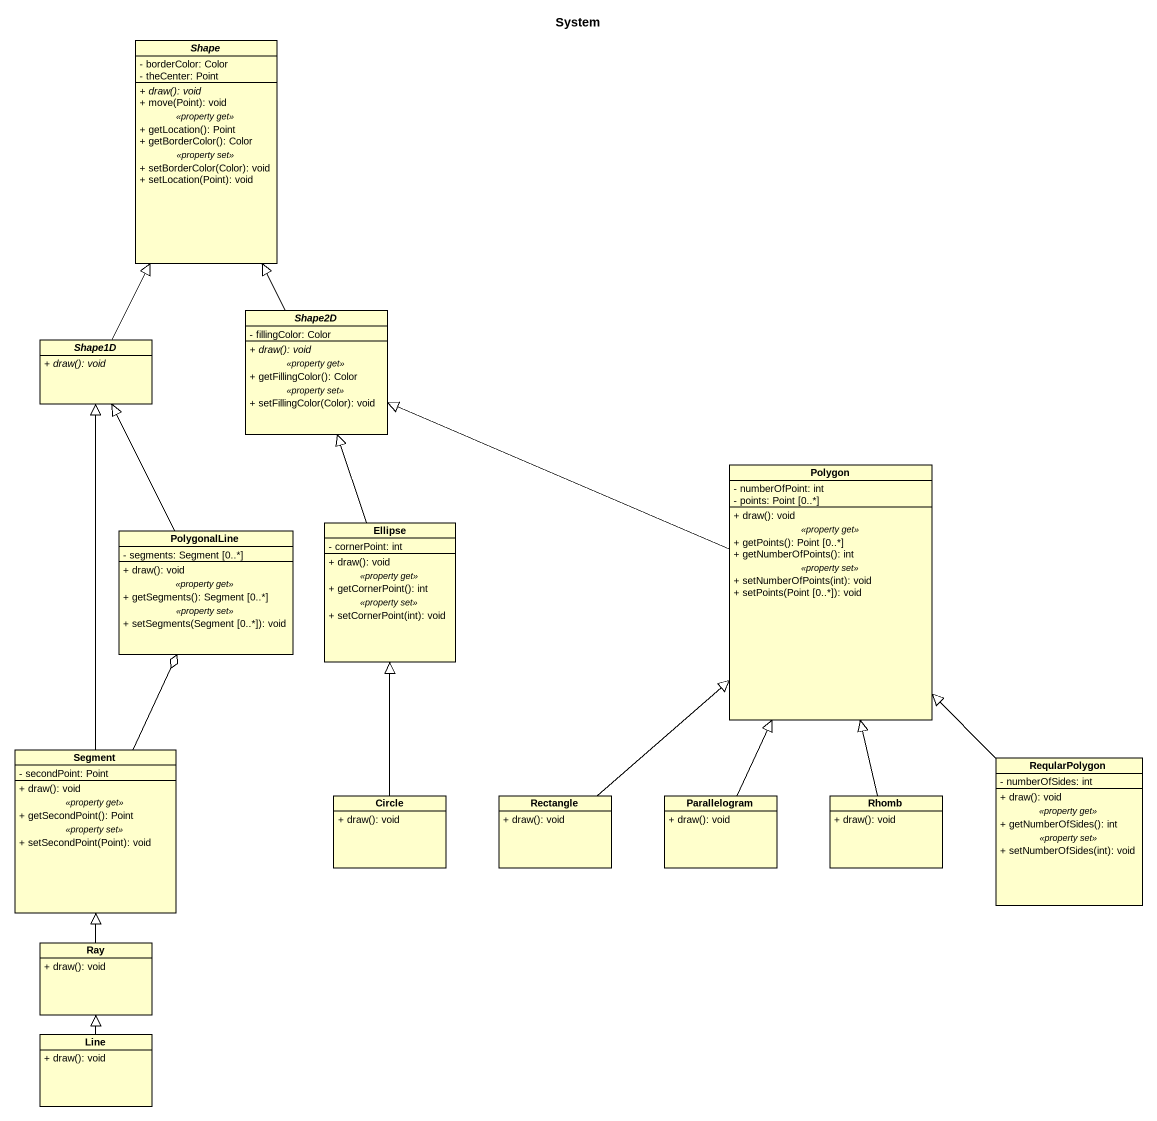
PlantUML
@startuml
title System
hide circle
hide empty members
skinparam classAttributeIconSize 0
abstract class Shape {
  - borderColor: Color
  - theCenter: Point
  --
  {abstract} + draw(): void
  + move(Point): void
  .. <<property get>> ..
  + getLocation(): Point
  + getBorderColor(): Color
  .. <<property set>> ..
  + setBorderColor(Color): void
  + setLocation(Point): void
}
abstract class Shape2D {
  - fillingColor: Color
  --
  {abstract} + draw(): void
  .. <<property get>> ..
  + getFillingColor(): Color
  .. <<property set>> ..
  + setFillingColor(Color): void
}
abstract class Shape1D {
  {abstract} + draw(): void
}
class Polygon {
  - numberOfPoint: int
  - points: Point [0..*]
  --
  + draw(): void
  .. <<property get>> ..
  + getPoints(): Point [0..*]
  + getNumberOfPoints(): int
  .. <<property set>> ..
  + setNumberOfPoints(int): void
  + setPoints(Point [0..*]): void
}
class PolygonalLine {
  - segments: Segment [0..*]
  --
  + draw(): void
  .. <<property get>> ..
  + getSegments(): Segment [0..*]
  .. <<property set>> ..
  + setSegments(Segment [0..*]): void
}
class Ellipse {
  - cornerPoint: int
  --
  + draw(): void
  .. <<property get>> ..
  + getCornerPoint(): int
  .. <<property set>> ..
  + setCornerPoint(int): void
}
class Segment {
  - secondPoint: Point
  --
  + draw(): void
  .. <<property get>> ..
  + getSecondPoint(): Point
  .. <<property set>> ..
  + setSecondPoint(Point): void
}
class ReqularPolygon {
  - numberOfSides: int
  --
  + draw(): void
  .. <<property get>> ..
  + getNumberOfSides(): int
  .. <<property set>> ..
  + setNumberOfSides(int): void
}
class "Circle" as Circle_ {
  + draw(): void
}
class "Rectangle" as Rectangle_ {
  + draw(): void
}
class Parallelogram {
  + draw(): void
}
class Rhomb {
  + draw(): void
}
class Ray {
  + draw(): void
}
class Line {
  + draw(): void
}
Shape2D -up-|> Shape
Shape1D -up-|> Shape
Polygon -left-|> Shape2D
PolygonalLine -up-|> Shape1D
Ellipse -up-|> Shape2D
Segment -up-|> Shape1D
Segment -up-o PolygonalLine
ReqularPolygon -up-|> Polygon
Circle_ -up-|> Ellipse
Rectangle_ -up-|> Polygon
Parallelogram -up-|> Polygon
Rhomb -up-|> Polygon
Ray -up-|> Segment
Line -up-|> Ray
@enduml
